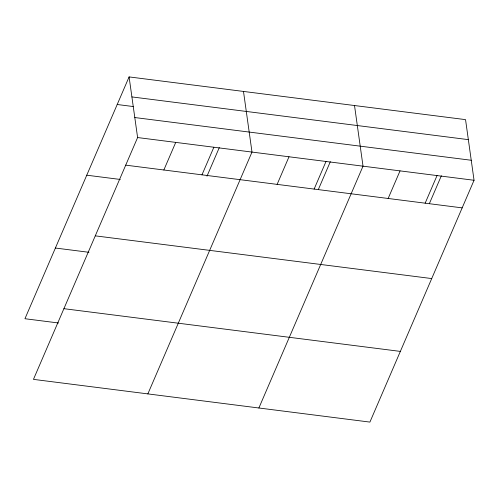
<?xml version="1.0" encoding="UTF-8"?>
<svg xmlns="http://www.w3.org/2000/svg" width="499" height="499" viewBox="0 0 499 499"><rect width="100%" height="100%" fill="white"/><g stroke="black" fill="none" stroke-linecap="round" stroke-linejoin="round"><path stroke-width="0.75" d="M129.091 76.908L137.605 137.549L33.458 379.371L369.909 422.092L474.05 180.276L465.542 119.629L129.091 76.908L24.95 318.724L58.508 322.99M163.847 169.991L175.735 142.396M201.976 174.837L213.865 147.236M206.998 176.159L219.298 147.592M147.854 393.898L251.995 152.076L243.487 91.436M277.12 184.374L289.002 156.78M314.127 189.077L326.015 161.476M318.331 189.539L330.326 161.695M258.881 407.995L363.023 166.173L354.515 105.532M388.147 198.471L400.03 170.876M425.154 203.174L437.043 175.573M429.358 203.636L441.353 175.791M131.904 96.918L468.349 139.639M117.209 104.503L133.221 106.537M134.792 117.539L471.243 160.26M137.605 137.549L474.05 180.276M125.717 165.15L462.161 207.871M86.764 175.199L120.315 179.459M95.272 235.846L431.716 278.567M55.395 248.034L88.953 252.294M63.903 308.681L400.354 351.402"/></g></svg>
